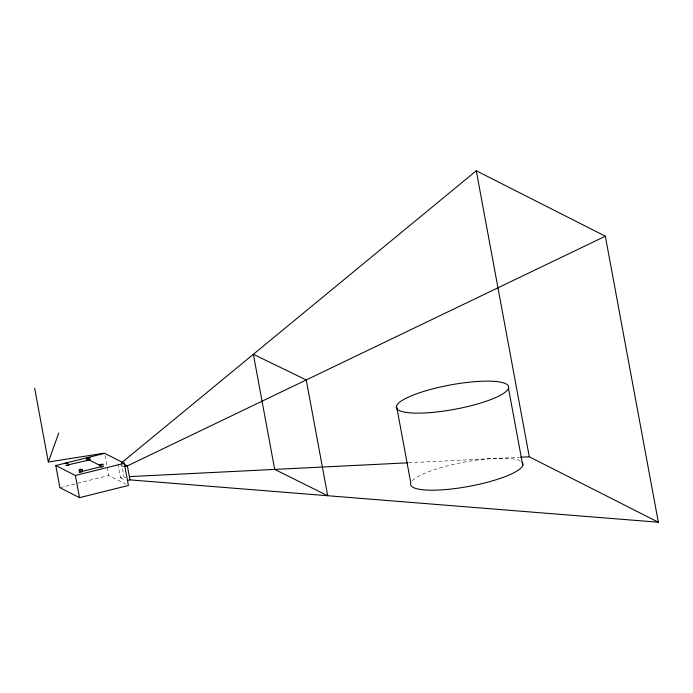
<?xml version="1.0" encoding="UTF-8"?>
<svg xmlns="http://www.w3.org/2000/svg" width="693" height="693" viewBox="0 0 693 693"><rect width="100%" height="100%" fill="white"/><g stroke="black" fill="none" stroke-linecap="round" stroke-linejoin="round"><path stroke-width="0.52" stroke-dasharray="3.46 2.6" d="M59.875 487.707L108.758 475.511L125.598 484.043M117.897 463.799L120.478 477.763L124.021 476.879L125.719 477.737M408.463 462.785L519.577 457.276M121.284 465.514L123.822 466.805M120.478 477.763L125.563 480.336M121.44 462.915L124.021 476.879M105.041 455.448L108.758 475.511M412.248 480.812A57.103 12.361 -10.5 0 1 468.659 461.33A57.103 12.361 -10.5 0 1 522.106 462.248"/><path stroke-width="1.04" d="M104.219 453.205L48.328 461.997L58.749 433.012M121.44 462.915L476.273 170.773L605.335 236.209L658.35 522.227L129.955 479.885L127.295 480.544M87.015 459.814C86.512 460.966 91.866 459.658 89.917 459.182M66.034 464.977C64.518 466.129 69.993 465.358 68.988 464.509M605.335 236.209L127.365 465.921L124.714 466.588M100.78 466.363C98.804 467.48 104.227 466.978 103.681 465.982M79.73 471.595C76.836 472.947 84.243 471.968 81.991 471.231M88.929 458.186C94.17 455.881 80.994 459.026 88.929 458.186L89.267 459.996L100.182 465.54M55.769 465.531L104.652 453.335L124.29 463.288L128.404 485.472L79.513 497.661L59.875 487.707L55.769 465.531L75.407 475.485L124.29 463.288M67.429 465.012L89.267 459.996M100.979 466.718L82.519 471.327C81.878 465.93 74.792 472.964 82.181 469.507M129.4 476.611L407.389 462.837M520.66 457.224L529.287 456.791L658.35 522.227M123.978 464.206L127.365 465.921L129.955 479.885M80.171 471.474L80.752 471.768M476.273 170.773L529.287 456.791M508.489 388.331A57.103 12.361 -10.5 0 1 420.356 413.106A57.103 12.361 -10.5 0 1 428.672 389.96A57.103 12.361 -10.5 0 1 508.489 388.331L522.773 465.41M396.517 405.933L410.81 483.012A57.103 12.361 -10.5 0 0 469.334 486.304A57.103 12.361 -10.5 0 0 522.106 462.248M86.573 458.333L86.911 460.152M75.407 475.485L79.513 497.661M34.65 388.184L48.328 461.997M65.263 463.426C69.031 464.518 69.638 461.209 65.263 463.426M99.905 464.821C102.988 466.268 105.466 462.647 99.905 464.821M306.245 379.955L253.361 354.296L274.697 469.412L327.702 495.729L306.245 379.955"/></g></svg>
